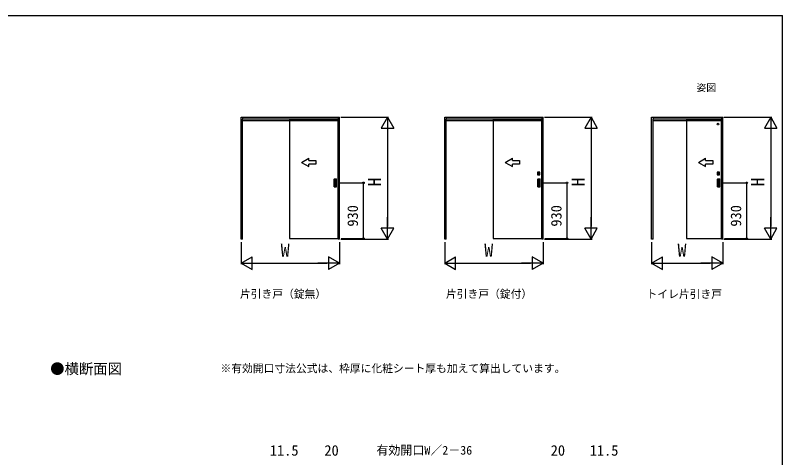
# Model space of a CAD drawing. Units: millimetres, scale not verified. Extents: x -525 to 525, y -783 to 779.
# Drawn here: x -116 to 525, y 378 to 747 of the extents above; entities that cross this region are included whole.
import ezdxf
from ezdxf.enums import TextEntityAlignment as Align

# ---------------------------------------------------------------- set-up
doc = ezdxf.new("R2010")
doc.units = ezdxf.units.MM
doc.header["$LTSCALE"] = 4
for name, color, linetype in [('0-2_USER1', 3, 'Continuous'), ('0-7_YKK_A1', 4, 'Continuous'), ('0-8_YKK_D', 6, 'Continuous'), ('0-9_YKK_ZWAK', 7, 'Continuous')]:
    doc.layers.add(name, color=color, linetype=linetype)
doc.styles.add('ＭＳ ゴシック', font='')
doc.styles.get('ＭＳ ゴシック').set_extended_font_data('MS Gothic')

msp = doc.modelspace()

# ---------------------------------------------------------------- linework, layer by layer
at = {"layer": '0-7_YKK_A1'}
for p, q in [((72.85, 661.6), (155, 661.6)), ((72.85, 559.95), (72.85, 661.6)), ((74.05, 661.6), (74.05, 660.1)), ((74.05, 660.4), (153.8, 660.4)), ((74.05, 560.15), (74.05, 660.1)), ((113.325, 660.4), (113.325, 659.1)), ((153.8, 661.6), (153.8, 660.1)), ((153.8, 560.15), (153.8, 660.1)), ((155, 559.95), (155, 661.6)), ((242.85, 661.6), (325, 661.6)), ((242.85, 559.95), (242.85, 661.6)), ((244.05, 661.6), (244.05, 660.1)), ((244.05, 660.4), (323.8, 660.4)), ((244.05, 560.15), (244.05, 660.1)), ((283.325, 660.4), (283.325, 659.1)), ((323.8, 661.6), (323.8, 660.1)), ((323.8, 560.15), (323.8, 660.1)), ((325, 559.95), (325, 661.6)), ((415.6, 661.6), (475, 661.6)), ((415.6, 559.95), (415.6, 661.6)), ((416.8, 661.6), (416.8, 660.1)), ((416.8, 660.4), (473.8, 660.4)), ((416.8, 560.15), (416.8, 660.1)), ((444.7, 660.4), (444.7, 659.1)), ((473.8, 661.6), (473.8, 660.1)), ((473.8, 560.15), (473.8, 660.1)), ((475, 559.95), (475, 661.6)), ((74.05, 658.9), (153.8, 658.9)), ((113.325, 659.7), (113.325, 560.7)), ((154.025, 659.1), (113.325, 659.1)), ((244.05, 658.9), (323.8, 658.9)), ((283.325, 659.7), (283.325, 560.7)), ((324.025, 659.1), (283.325, 659.1)), ((416.8, 658.9), (473.8, 658.9)), ((444.7, 659.7), (444.7, 560.7)), ((474.025, 659.1), (444.7, 659.1)), ((123.325, 623.9), (129.325, 627.364)), ((123.325, 623.9), (129.325, 620.436)), ((129.325, 625.4), (129.325, 627.364)), ((129.325, 620.436), (129.325, 622.4)), ((293.325, 623.9), (299.325, 627.364)), ((293.325, 623.9), (299.325, 620.436)), ((299.325, 625.4), (299.325, 627.364)), ((299.325, 620.436), (299.325, 622.4)), ((454.7, 623.9), (460.7, 627.364)), ((454.7, 623.9), (460.7, 620.436)), ((460.7, 625.4), (460.7, 627.364)), ((460.7, 620.436), (460.7, 622.4)), ((320.2, 615.725), (320.2, 613.675)), ((322.275, 615.75), (320.225, 615.75)), ((320.463, 613.938), (320.463, 615.463)), ((320.468, 613.943), (320.468, 615.458)), ((320.488, 615.488), (322.013, 615.488)), ((320.493, 615.483), (322.008, 615.483)), ((322.033, 615.458), (322.033, 613.943)), ((322.038, 615.463), (322.038, 613.938)), ((322.3, 613.675), (322.3, 615.725)), ((470.2, 615.725), (470.2, 613.675)), ((472.275, 615.75), (470.225, 615.75)), ((470.463, 613.938), (470.463, 615.463)), ((470.468, 613.943), (470.468, 615.458)), ((470.488, 615.488), (472.013, 615.488)), ((470.493, 615.483), (472.008, 615.483)), ((472.033, 615.458), (472.033, 613.943)), ((472.038, 615.463), (472.038, 613.938)), ((472.3, 613.675), (472.3, 615.725)), ((150.475, 603.65), (150.475, 610.05)), ((150.475, 603.65), (150.475, 610.05)), ((150.525, 610.1), (152.525, 610.1)), ((150.525, 610.1), (152.525, 610.1)), ((150.775, 609.55), (150.775, 604.15)), ((150.775, 609.55), (150.775, 604.15)), ((152.225, 609.6), (150.825, 609.6)), ((152.225, 609.6), (150.825, 609.6)), ((152.275, 604.15), (152.275, 609.55)), ((152.275, 604.15), (152.275, 609.55)), ((152.575, 603.65), (152.575, 610.05)), ((152.575, 603.65), (152.575, 610.05)), ((320.225, 613.65), (322.275, 613.65)), ((320.475, 603.65), (320.475, 610.05)), ((320.475, 603.65), (320.475, 610.05)), ((322.013, 613.913), (320.488, 613.913)), ((321.1, 613.918), (320.493, 613.918)), ((320.525, 610.1), (322.525, 610.1)), ((320.525, 610.1), (322.525, 610.1)), ((320.583, 614.805), (320.583, 614.595)), ((320.89, 614.805), (320.583, 614.805)), ((320.583, 614.595), (320.62, 614.633)), ((320.89, 614.595), (320.583, 614.595)), ((320.62, 614.768), (320.881, 614.768)), ((320.881, 614.633), (320.62, 614.633)), ((320.775, 609.55), (320.775, 604.15)), ((320.775, 609.55), (320.775, 604.15)), ((322.225, 609.6), (320.825, 609.6)), ((322.225, 609.6), (320.825, 609.6)), ((321.1, 613.93), (321.1, 613.918)), ((321.4, 613.93), (321.1, 613.93)), ((321.188, 614.488), (321.188, 614.913)), ((321.313, 614.913), (321.313, 614.488)), ((321.4, 613.918), (321.4, 613.93)), ((322.008, 613.918), (321.4, 613.918)), ((321.61, 614.805), (321.918, 614.805)), ((321.61, 614.595), (321.918, 614.595)), ((321.88, 614.768), (321.619, 614.768)), ((321.619, 614.633), (321.88, 614.633)), ((321.918, 614.595), (321.88, 614.633)), ((321.918, 614.805), (321.918, 614.595)), ((322.275, 604.15), (322.275, 609.55)), ((322.275, 604.15), (322.275, 609.55)), ((322.575, 603.65), (322.575, 610.05)), ((322.575, 603.65), (322.575, 610.05)), ((470.225, 613.65), (472.275, 613.65)), ((470.475, 603.65), (470.475, 610.05)), ((470.475, 603.65), (470.475, 610.05)), ((472.013, 613.913), (470.488, 613.913)), ((471.1, 613.918), (470.493, 613.918)), ((470.525, 610.1), (472.525, 610.1)), ((470.525, 610.1), (472.525, 610.1)), ((470.583, 614.805), (470.583, 614.595)), ((470.89, 614.805), (470.583, 614.805)), ((470.583, 614.595), (470.62, 614.633)), ((470.89, 614.595), (470.583, 614.595)), ((470.62, 614.768), (470.881, 614.768)), ((470.881, 614.633), (470.62, 614.633)), ((470.775, 609.55), (470.775, 604.15)), ((470.775, 609.55), (470.775, 604.15)), ((472.225, 609.6), (470.825, 609.6)), ((472.225, 609.6), (470.825, 609.6)), ((471.1, 613.93), (471.1, 613.918)), ((471.4, 613.93), (471.1, 613.93)), ((471.188, 614.488), (471.188, 614.913)), ((471.313, 614.913), (471.313, 614.488)), ((471.4, 613.918), (471.4, 613.93)), ((472.008, 613.918), (471.4, 613.918)), ((471.61, 614.805), (471.918, 614.805)), ((471.61, 614.595), (471.918, 614.595)), ((471.88, 614.768), (471.619, 614.768)), ((471.619, 614.633), (471.88, 614.633)), ((471.918, 614.595), (471.88, 614.633)), ((471.918, 614.805), (471.918, 614.595)), ((472.275, 604.15), (472.275, 609.55)), ((472.275, 604.15), (472.275, 609.55)), ((472.575, 603.65), (472.575, 610.05)), ((472.575, 603.65), (472.575, 610.05)), ((150.525, 603.6), (152.525, 603.6)), ((150.525, 603.6), (152.525, 603.6)), ((150.825, 604.1), (152.225, 604.1)), ((150.825, 604.1), (152.225, 604.1)), ((320.525, 603.6), (322.525, 603.6)), ((320.525, 603.6), (322.525, 603.6)), ((320.825, 604.1), (322.225, 604.1)), ((320.825, 604.1), (322.225, 604.1)), ((470.525, 603.6), (472.525, 603.6)), ((470.525, 603.6), (472.525, 603.6)), ((470.825, 604.1), (472.225, 604.1)), ((470.825, 604.1), (472.225, 604.1)), ((74.05, 559.95), (72.85, 559.95)), ((74.05, 559.95), (74.05, 560.15)), ((153.8, 559.95), (153.8, 560.15)), ((155, 559.95), (153.8, 559.95)), ((244.05, 559.95), (242.85, 559.95)), ((244.05, 559.95), (244.05, 560.15)), ((323.8, 559.95), (323.8, 560.15)), ((325, 559.95), (323.8, 559.95)), ((416.8, 559.95), (415.6, 559.95)), ((416.8, 559.95), (416.8, 560.15)), ((473.8, 559.95), (473.8, 560.15)), ((475, 559.95), (473.8, 559.95))]:
    msp.add_line(p, q, dxfattribs=at)
for points in [[(113.325, 659.1), (113.325, 560.35), (154.025, 560.35), (154.025, 659.1)], [(283.325, 659.1), (283.325, 560.35), (324.025, 560.35), (324.025, 659.1)], [(444.7, 659.1), (444.7, 560.35), (474.025, 560.35), (474.025, 659.1)], [(129.325, 625.4), (135.325, 625.4), (135.325, 622.4), (129.325, 622.4)], [(299.325, 625.4), (305.325, 625.4), (305.325, 622.4), (299.325, 622.4)], [(460.7, 625.4), (466.7, 625.4), (466.7, 622.4), (460.7, 622.4)], [(320.62, 614.633), (320.62, 614.768), (320.583, 614.805)], [(321.88, 614.633), (321.88, 614.768), (321.918, 614.805)], [(470.62, 614.633), (470.62, 614.768), (470.583, 614.805)], [(471.88, 614.633), (471.88, 614.768), (471.918, 614.805)]]:
    msp.add_lwpolyline(points, dxfattribs=at)
for centre, radius in [((471.025, 655.9), 0.75), ((321.25, 614.7), 0.362), ((321.25, 614.7), 0.3), ((321.25, 614.7), 0.295), ((471.25, 614.7), 0.362), ((471.25, 614.7), 0.3), ((471.25, 614.7), 0.295)]:
    msp.add_circle(centre, radius, dxfattribs=at)
for centre, radius, start, end in [((320.225, 615.725), 0.025, 90, 180), ((320.488, 615.463), 0.025, 90, 180), ((320.493, 615.458), 0.025, 90, 180), ((322.008, 615.458), 0.025, 0, 90), ((322.013, 615.463), 0.025, 0, 90), ((322.275, 615.725), 0.025, 0, 90), ((470.225, 615.725), 0.025, 90, 180), ((470.488, 615.463), 0.025, 90, 180), ((470.493, 615.458), 0.025, 90, 180), ((472.008, 615.458), 0.025, 0, 90), ((472.013, 615.463), 0.025, 0, 90), ((472.275, 615.725), 0.025, 0, 90), ((150.525, 610.05), 0.05, 90, 180), ((150.525, 610.05), 0.05, 90, 180), ((150.825, 609.55), 0.05, 90, 180), ((150.825, 609.55), 0.05, 90, 180), ((152.225, 609.55), 0.05, 360, 90), ((152.225, 609.55), 0.05, 360, 90), ((152.525, 610.05), 0.05, 0, 90), ((152.525, 610.05), 0.05, 0, 90), ((320.225, 613.675), 0.025, 180, 270), ((320.488, 613.938), 0.025, 180, 270), ((320.493, 613.943), 0.025, 180, 270), ((320.525, 610.05), 0.05, 90, 180), ((320.525, 610.05), 0.05, 90, 180), ((320.825, 609.55), 0.05, 90, 180), ((320.825, 609.55), 0.05, 90, 180), ((321.25, 614.7), 0.375, 163.7398, 196.2602), ((321.25, 614.913), 0.0625, 90, 180), ((321.25, 614.488), 0.0625, 180, 270), ((321.25, 614.913), 0.0625, 0, 90), ((321.25, 614.488), 0.0625, 270, 0), ((321.25, 614.7), 0.375, 343.7398, 16.2602), ((322.008, 613.943), 0.025, 270, 0), ((322.013, 613.938), 0.025, 270, 0), ((322.225, 609.55), 0.05, 360, 90), ((322.225, 609.55), 0.05, 360, 90), ((322.275, 613.675), 0.025, 270, 0), ((322.525, 610.05), 0.05, 0, 90), ((322.525, 610.05), 0.05, 0, 90), ((470.225, 613.675), 0.025, 180, 270), ((470.488, 613.938), 0.025, 180, 270), ((470.493, 613.943), 0.025, 180, 270), ((470.525, 610.05), 0.05, 90, 180), ((470.525, 610.05), 0.05, 90, 180), ((470.825, 609.55), 0.05, 90, 180), ((470.825, 609.55), 0.05, 90, 180), ((471.25, 614.7), 0.375, 163.7398, 196.2602), ((471.25, 614.913), 0.0625, 90, 180), ((471.25, 614.488), 0.0625, 180, 270), ((471.25, 614.913), 0.0625, 0, 90), ((471.25, 614.488), 0.0625, 270, 0), ((471.25, 614.7), 0.375, 343.7398, 16.2602), ((472.008, 613.943), 0.025, 270, 0), ((472.013, 613.938), 0.025, 270, 0), ((472.225, 609.55), 0.05, 360, 90), ((472.225, 609.55), 0.05, 360, 90), ((472.275, 613.675), 0.025, 270, 0), ((472.525, 610.05), 0.05, 0, 90), ((472.525, 610.05), 0.05, 0, 90), ((150.525, 603.65), 0.05, 180, 270), ((150.525, 603.65), 0.05, 180, 270), ((150.825, 604.15), 0.05, 180, 270), ((150.825, 604.15), 0.05, 180, 270), ((152.225, 604.15), 0.05, 270, 360), ((152.225, 604.15), 0.05, 270, 360), ((152.525, 603.65), 0.05, 270, 0), ((152.525, 603.65), 0.05, 270, 0), ((320.525, 603.65), 0.05, 180, 270), ((320.525, 603.65), 0.05, 180, 270), ((320.825, 604.15), 0.05, 180, 270), ((320.825, 604.15), 0.05, 180, 270), ((322.225, 604.15), 0.05, 270, 360), ((322.225, 604.15), 0.05, 270, 360), ((322.525, 603.65), 0.05, 270, 0), ((322.525, 603.65), 0.05, 270, 0), ((470.525, 603.65), 0.05, 180, 270), ((470.525, 603.65), 0.05, 180, 270), ((470.825, 604.15), 0.05, 180, 270), ((470.825, 604.15), 0.05, 180, 270), ((472.225, 604.15), 0.05, 270, 360), ((472.225, 604.15), 0.05, 270, 360), ((472.525, 603.65), 0.05, 270, 0), ((472.525, 603.65), 0.05, 270, 0)]:
    msp.add_arc(centre, radius, start, end, dxfattribs=at)
at = {"layer": '0-8_YKK_D'}
for p, q in [((156, 661.6), (196, 661.6)), ((195, 661.6), (189.75, 652.507)), ((195, 661.6), (200.25, 652.507)), ((195, 661.6), (195, 643.413)), ((326, 661.6), (366, 661.6)), ((365, 661.6), (359.75, 652.507)), ((365, 661.6), (370.25, 652.507)), ((365, 661.6), (365, 643.413)), ((476, 661.6), (516, 661.6)), ((515, 661.6), (509.75, 652.507)), ((515, 661.6), (520.25, 652.507)), ((515, 661.6), (515, 643.413)), ((189.75, 652.507), (200.25, 652.507)), ((195, 651.1), (195, 570.45)), ((359.75, 652.507), (370.25, 652.507)), ((365, 651.1), (365, 570.45)), ((509.75, 652.507), (520.25, 652.507)), ((515, 651.1), (515, 570.45)), ((155.493, 606.85), (176, 606.85)), ((175, 560.35), (175, 606.85)), ((325.493, 606.85), (346, 606.85)), ((345, 560.35), (345, 606.85)), ((475.493, 606.85), (496, 606.85)), ((495, 560.35), (495, 606.85)), ((195, 559.95), (195, 578.137)), ((365, 559.95), (365, 578.137)), ((515, 559.95), (515, 578.137)), ((195, 559.95), (189.75, 569.043)), ((200.25, 569.043), (189.75, 569.043)), ((195, 559.95), (200.25, 569.043)), ((365, 559.95), (359.75, 569.043)), ((370.25, 569.043), (359.75, 569.043)), ((365, 559.95), (370.25, 569.043)), ((515, 559.95), (509.75, 569.043)), ((520.25, 569.043), (509.75, 569.043)), ((515, 559.95), (520.25, 569.043)), ((72.85, 557.45), (72.85, 538.95)), ((155, 557.45), (155, 538.95)), ((156, 559.95), (196, 559.95)), ((156.441, 560.35), (176, 560.35)), ((242.85, 557.45), (242.85, 538.95)), ((325, 557.45), (325, 538.95)), ((326, 559.95), (366, 559.95)), ((326.441, 560.35), (346, 560.35)), ((415.6, 557.45), (415.6, 538.95)), ((475, 557.45), (475, 538.95)), ((476, 559.95), (516, 559.95)), ((476.441, 560.35), (496, 560.35)), ((72.85, 539.95), (81.943, 545.2)), ((81.943, 534.7), (81.943, 545.2)), ((155, 539.95), (145.907, 545.2)), ((145.907, 545.2), (145.907, 534.7)), ((242.85, 539.95), (251.943, 545.2)), ((251.943, 534.7), (251.943, 545.2)), ((325, 539.95), (315.907, 545.2)), ((315.907, 545.2), (315.907, 534.7)), ((415.6, 539.95), (424.693, 545.2)), ((424.693, 534.7), (424.693, 545.2)), ((475, 539.95), (465.907, 545.2)), ((465.907, 545.2), (465.907, 534.7)), ((72.85, 539.95), (81.943, 534.7)), ((72.85, 539.95), (91.037, 539.95)), ((83.35, 539.95), (144.5, 539.95)), ((155, 539.95), (136.813, 539.95)), ((155, 539.95), (145.907, 534.7)), ((242.85, 539.95), (251.943, 534.7)), ((242.85, 539.95), (261.037, 539.95)), ((253.35, 539.95), (314.5, 539.95)), ((325, 539.95), (306.813, 539.95)), ((325, 539.95), (315.907, 534.7)), ((415.6, 539.95), (424.693, 534.7)), ((415.6, 539.95), (433.787, 539.95)), ((426.1, 539.95), (464.5, 539.95)), ((475, 539.95), (456.813, 539.95)), ((475, 539.95), (465.907, 534.7))]:
    msp.add_line(p, q, dxfattribs=at)
for centre in [(175, 606.85), (345, 606.85), (495, 606.85), (175, 560.35), (345, 560.35), (495, 560.35)]:
    msp.add_circle(centre, 0.637, dxfattribs=at)
at = {"layer": '0-9_YKK_ZWAK'}
msp.add_line((-525, 746.6), (525, 746.6), dxfattribs=at)
msp.add_lwpolyline([(-525, -783.4), (525, -783.4), (525, 746.6)], dxfattribs=at)

# ---------------------------------------------------------------- texts
at = {"layer": '0-2_USER1', "style": 'ＭＳ ゴシック'}
for s, height, p in [('姿図', 5.865, (453, 681.6)), ('片引き戸（錠無）', 6.598, (71.824, 508.878)), ('片引き戸（錠付）', 6.598, (243.824, 508.878)), ('トイレ片引き戸', 6.598, (411.364, 508.776)), ('●横断面図', 8.798, (-86.636, 444.679)), ('※有効開口寸法公式は、枠厚に化粧シート厚も加えて算出しています。', 6.598, (55.606, 446.796))]:
    msp.add_text(s, height=height, dxfattribs=at).set_placement(p, align=Align.BOTTOM_LEFT)
at = {"layer": '0-8_YKK_D', "style": 'ＭＳ ゴシック'}
for s, height, p in [('H', 11, (193, 603.786)), ('H', 11, (363, 603.786)), ('H', 11, (513, 603.786)), ('930', 8.798, (173, 570.339)), ('930', 8.798, (343, 570.339)), ('930', 8.798, (493, 570.339))]:
    msp.add_text(s, height=height, rotation=90, dxfattribs=at).set_placement(p, align=Align.BOTTOM_LEFT)
for s, height, p in [('W', 11, (105.828, 541.95)), ('W', 11, (275.828, 541.95)), ('W', 11, (437.203, 541.95)), ('11.5', 8.798, (96.812, 376.608)), ('20', 8.798, (142.339, 376.608)), ('有効開口W／2－36', 7.331, (185.803, 377.915)), ('20', 8.798, (331.339, 376.608)), ('11.5', 8.798, (363.912, 376.608))]:
    msp.add_text(s, height=height, dxfattribs=at).set_placement(p, align=Align.BOTTOM_LEFT)

doc.saveas('drawing.dxf')
